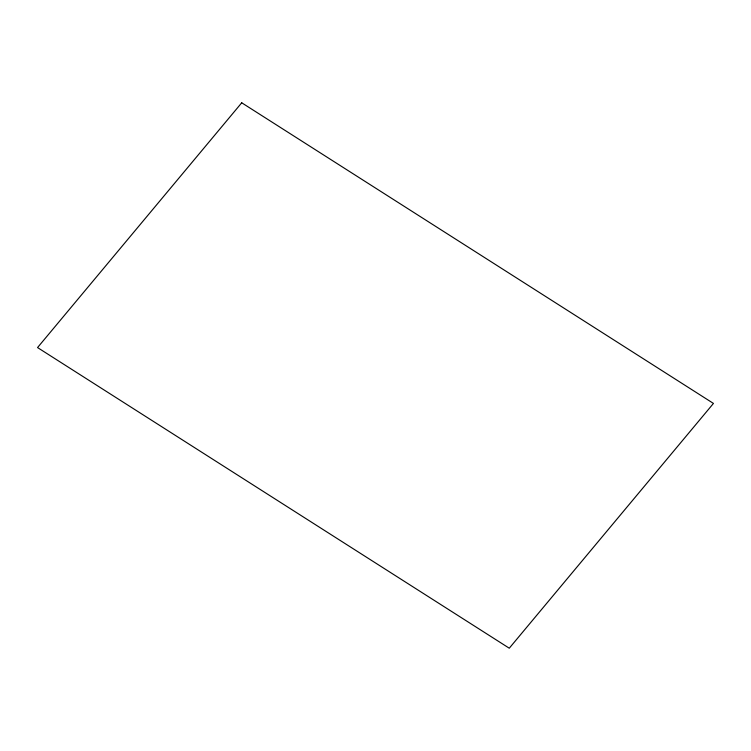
<?xml version="1.0" encoding="UTF-8"?>
<svg xmlns="http://www.w3.org/2000/svg" width="751" height="751" viewBox="0 0 751 751"><rect width="100%" height="100%" fill="white"/><g stroke="black" fill="none" stroke-linecap="round" stroke-linejoin="round"><path stroke-width="1.13" d="M241.728 102.793L37.55 347.572L509.272 648.207L713.45 403.428L241.728 102.793"/></g></svg>
